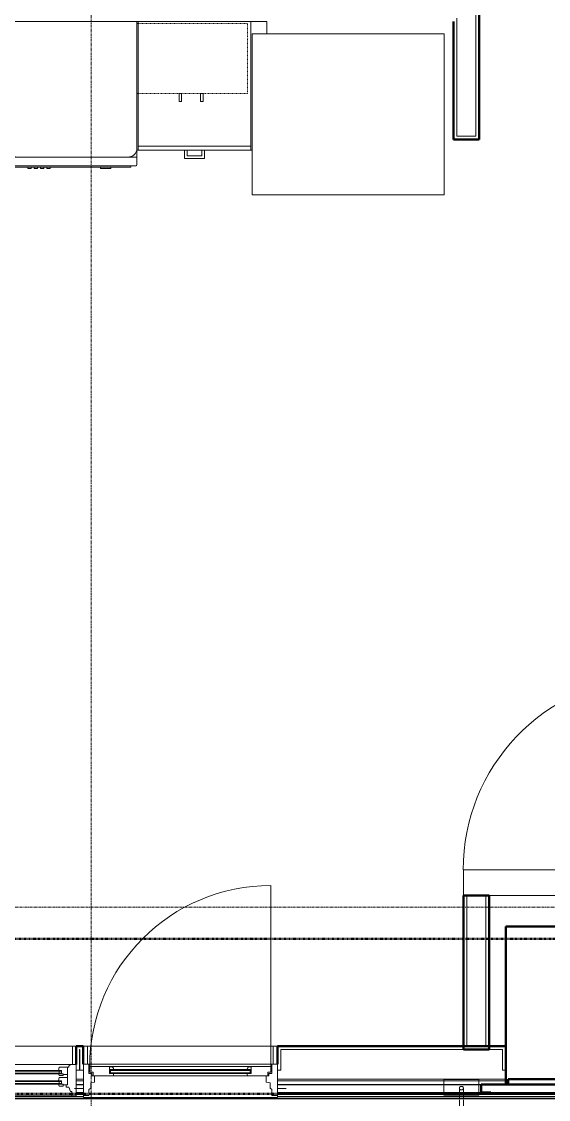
# Model space of a CAD drawing. Header units: inches. Extents: x -4235 to -464, y 9767 to 12347.
# Drawn here: x -2840.3 to -2742.2, y 11246.4 to 11447.2 of the extents above; entities that cross this region are included whole.
import ezdxf

# ---------------------------------------------------------------- set-up
doc = ezdxf.new("R2010")
doc.units = ezdxf.units.IN
doc.header["$MEASUREMENT"] = 0
for name, pattern in [('Dash', [0.25, 0.125, -0.125]), ('Dash 1_16_', [0.125, 0.0625, -0.0625]), ('Grid Line 1_2_', [0.875, 0.5, -0.125, 0.125, -0.125])]:
    doc.linetypes.add(name, pattern=pattern)
for name, color, linetype, lineweight in [('0-1', 7, 'Continuous', 5), ('0-2', 10, 'Continuous', 9), ('A-DOOR-1', 10, 'Continuous', 9), ('A-DOOR-2', 50, 'Continuous', 20), ('A-DOOR-5', 31, 'Continuous', 9), ('A-DOOR-6', 31, 'Continuous', 20), ('A-DOOR-FRAM', 31, 'Continuous', 9), ('A-DOOR-FRAM-3', 31, 'Continuous', 20), ('A-DOOR-GLAZ', 31, 'Continuous', 9), ('A-GENM', 5, 'Continuous', 9), ('A-GENM-4', 5, 'Continuous', 50), ('A-GLAZ-1', 151, 'Continuous', 9), ('A-GLAZ-2', 151, 'Continuous', 20), ('A-GLAZ-3', 151, 'Continuous', 50), ('A-WALL', 113, 'Continuous', 13), ('A-WALL-1', 7, 'Continuous', 50), ('A-WALL-2', 250, 'Continuous', 13), ('A-WALL-3', 10, 'Continuous', 9), ('A-WALL-4', 254, 'Continuous', 9), ('A-WALL-5', 113, 'Continuous', 9), ('A-WALL-6', 113, 'Continuous', 50), ('C-PROP-LINE-1', 91, 'Dash 1_16_', 50), ('Q-CASE-1', 254, 'Continuous', 9), ('Q-CASE-2', 10, 'Continuous', 9), ('Q-CASE-3', 254, 'Dash', 9), ('Q-CASE-4', 10, 'Dash', 9), ('Q-SPCQ-1', 10, 'Continuous', 9), ('S-GRID-1', 1, 'Grid Line 1_2_', 9)]:
    doc.layers.add(name, color=color, linetype=linetype, lineweight=lineweight)

# ---------------------------------------------------------------- blocks, each defined once
blk = doc.blocks.new('SWING - SINGLE - FLUSH - 36_ x 80_ - OFFSET PIVOT DOOR AT MAGIC PAK AND WASHER_DRYER-3199414-BACKGROUND - RCP - 3RD FLOOR')
at = {"layer": 'A-DOOR-1'}
blk.add_arc((18, 2.37), 36.07, 93.1789, 180, dxfattribs=at)
at = {"layer": 'A-DOOR-2'}
for p, q in [((16, 2.37), (16, 38.39)), ((18, 38.39), (16, 38.39)), ((18, 2.37), (18, 38.39)), ((18, 2.37), (16, 2.37))]:
    blk.add_line(p, q, dxfattribs=at)
blk = doc.blocks.new('Refrigerator_-_Side-by-Side_6047 - 36_ X 30_-345559-BACKGROUND - RCP - 3RD FLOOR')
at = {"layer": 'Q-SPCQ-1'}
for p, q in [((17.87, 14.42), (-17.88, 14.42)), ((-17.88, 14.42), (-17.88, -15.58)), ((17.87, -15.58), (17.87, 14.42)), ((-17.88, -15.58), (17.87, -15.58))]:
    blk.add_line(p, q, dxfattribs=at)
blk = doc.blocks.new('Dishwasher_15404 - 34_ counter-V65-BACKGROUND - RCP - 3RD FLOOR')
at = {"layer": 'Q-SPCQ-1'}
for p, q in [((0, -24), (0, 0)), ((0, 0), (23.68, 0)), ((23.68, 0), (25.25, 0)), ((25.25, 0), (26.68, 0)), ((25.25, 0), (25.25, -1.57)), ((25.25, -1.57), (25.25, -22.43)), ((26.87, -0.2), (26.87, -23.8)), ((27.12, -1.09), (26.87, -1.09)), ((27.12, -2.61), (27.12, -1.09)), ((27.12, -3.81), (27.12, -2.61)), ((27.12, -20.19), (27.12, -3.81)), ((27.37, -4.82), (27.12, -4.82)), ((27.37, -5.81), (27.37, -4.82)), ((27.37, -6.79), (27.37, -5.81)), ((27.12, -6.79), (27.37, -6.79)), ((27.37, -16.15), (27.12, -16.15)), ((27.37, -16.74), (27.12, -16.74)), ((27.37, -17.33), (27.12, -17.33)), ((27.37, -17.92), (27.12, -17.92)), ((27.37, -16.74), (27.37, -16.15)), ((27.37, -17.92), (27.37, -17.33)), ((27.37, -18.51), (27.12, -18.51)), ((27.37, -19.1), (27.12, -19.1)), ((27.37, -19.69), (27.12, -19.69)), ((27.37, -19.1), (27.37, -18.51)), ((27.37, -20.28), (27.37, -19.69)), ((27.12, -21.39), (27.12, -20.19)), ((27.37, -20.28), (27.12, -20.28)), ((27.12, -22.91), (27.12, -21.39)), ((23.68, -24), (0, -24)), ((25.25, -24), (23.68, -24)), ((25.25, -22.43), (25.25, -24)), ((26.68, -24), (25.25, -24)), ((27.12, -22.91), (26.87, -22.91))]:
    blk.add_line(p, q, dxfattribs=at)
for centre, radius, start, end in [((26.68, -0.2), 0.197, 15, 90), ((26.68, -0.2), 0.197, 0, 90), ((23.68, -1.57), 1.57, 0, 90), ((23.68, -1.57), 1.57, 32.077, 42.3359), ((23.68, -1.57), 1.57, 17.8182, 27.5266), ((23.68, -1.57), 1.57, 0, 13.6425), ((23.68, -22.43), 1.57, 270, 0), ((23.68, -22.43), 1.57, 317.6641, 327.923), ((23.68, -22.43), 1.57, 332.4734, 342.1818), ((23.68, -22.43), 1.57, 347.4108, 0), ((26.68, -23.8), 0.197, 270, 0)]:
    blk.add_arc(centre, radius, start, end, dxfattribs=at)
blk = doc.blocks.new('Base Cabinet 3 Drawer 230 - Base Cabinet 3 Drawer 230 21_-2578998-BACKGROUND - RCP - 3RD FLOOR')
at = {"layer": 'Q-CASE-2'}
for p, q in [((-1.14, 24), (-1.14, 25.5)), ((-1.14, 25.5), (2.61, 25.5)), ((2.11, 25), (-0.64, 25)), ((-0.64, 24), (-0.64, 25)), ((2.11, 24), (2.11, 25)), ((2.61, 25.5), (2.61, 24)), ((-9.76, 24), (11.24, 24)), ((-9.76, 23.25), (-9.76, 24)), ((11.24, 23.25), (-9.76, 23.25)), ((-9.76, 23.25), (-9.76, 0)), ((-1.14, 24), (-0.64, 24)), ((2.61, 24), (2.11, 24)), ((11.24, 24), (11.24, 23.25)), ((11.24, 0), (11.24, 23.25)), ((-9.76, 0), (11.24, 0))]:
    blk.add_line(p, q, dxfattribs=at)
blk = doc.blocks.new('300 Series Wall Hung Cabinet_302 - 21_ X 24_-2838280-BACKGROUND - RCP - 3RD FLOOR')
at = {"layer": 'Q-CASE-1'}
for p, q in [((-1.76, -13.19), (-2.25, -13.19)), ((-2.25, -13.19), (-2.25, -14.69)), ((-1.76, -14.69), (-1.76, -13.19)), ((2.24, -13.19), (1.75, -13.19)), ((1.75, -13.19), (1.75, -14.69)), ((2.24, -14.69), (2.24, -13.19)), ((-2.25, -14.69), (-1.76, -14.69)), ((1.75, -14.69), (2.24, -14.69))]:
    blk.add_line(p, q, dxfattribs=at)
at = {"layer": 'Q-CASE-3'}
for p, q in [((10.5, -13.19), (10.5, -0.23)), ((-10.1, -13.19), (10.5, -13.19))]:
    blk.add_line(p, q, dxfattribs=at)
at = {"layer": 'Q-CASE-4'}
blk.add_line((10.5, -0.19), (-10.1, -0.19), dxfattribs=at)
blk = doc.blocks.new('CTR - 1st Phase - Unit Layouts_rvt-1-BACKGROUND - RCP - 3RD FLOOR')
at = {"layer": 'A-WALL-1'}
for p, q in [((-2755.1, 11530.74), (-2755.1, 11425.23)), ((-2759.85, 11425.23), (-2759.85, 11447.24)), ((-2759.22, 11425.23), (-2759.85, 11425.23)), ((-2755.72, 11425.23), (-2759.22, 11425.23)), ((-2755.1, 11425.23), (-2755.72, 11425.23)), ((-2758, 11255.64), (-2758, 11284.39)), ((-2758, 11284.39), (-2753.25, 11284.39)), ((-2753.25, 11284.39), (-2753.25, 11255.64)), ((-2757.37, 11255.64), (-2758, 11255.64)), ((-2753.87, 11255.64), (-2757.37, 11255.64)), ((-2753.25, 11255.64), (-2753.87, 11255.64))]:
    blk.add_line(p, q, dxfattribs=at)
at = {"layer": 'A-WALL-2'}
for p, q in [((-2755.72, 11425.85), (-2755.72, 11530.74)), ((-2759.22, 11425.85), (-2759.22, 11447.86)), ((-2755.72, 11425.85), (-2759.22, 11425.85)), ((-2757.37, 11256.27), (-2757.37, 11284.39)), ((-2753.87, 11256.27), (-2753.87, 11284.39)), ((-2753.87, 11256.27), (-2757.37, 11256.27))]:
    blk.add_line(p, q, dxfattribs=at)
at = {"layer": 'A-WALL-3'}
for p, q in [((-2758, 11289.14), (-2753.25, 11289.14)), ((-2758, 11289.14), (-2758, 11284.39)), ((-2722, 11289.14), (-2753.25, 11289.14)), ((-2753.25, 11284.39), (-2722, 11284.39))]:
    blk.add_line(p, q, dxfattribs=at)
at = {"layer": 'A-WALL-4'}
blk.add_line((-2758, 11284.39), (-2753.25, 11284.39), dxfattribs=at)
at = {"layer": 'A-WALL-5'}
for p, q in [((-2794.6, 11447.24), (-2818.82, 11447.24)), ((-2818.82, 11447.24), (-2794.6, 11447.24)), ((-2794.6, 11444.93), (-2794.6, 11447.24)), ((-2794.6, 11447.24), (-2794.6, 11444.93)), ((-2818.82, 11423.24), (-2809.95, 11423.24)), ((-2809.95, 11423.24), (-2818.82, 11423.24)), ((-2809.95, 11423.24), (-2809.45, 11423.24)), ((-2809.45, 11423.24), (-2806.7, 11423.24)), ((-2806.7, 11423.24), (-2809.45, 11423.24)), ((-2806.7, 11423.24), (-2806.2, 11423.24)), ((-2806.2, 11423.24), (-2797.32, 11423.24)), ((-2797.32, 11423.24), (-2806.2, 11423.24))]:
    blk.add_line(p, q, dxfattribs=at)
at = {"layer": '0-2'}
for name, p, rotation in [('Dishwasher_15404 - 34_ counter-V65-BACKGROUND - RCP - 3RD FLOOR', (-2818.82, 11447.24), 269.9999999999326), ('Base Cabinet 3 Drawer 230 - Base Cabinet 3 Drawer 230 21_-2578998-BACKGROUND - RCP - 3RD FLOOR', (-2807.34, 11447.24), 180)]:
    blk.add_blockref(name, p, dxfattribs=dict(at, rotation=rotation))
for name, p in [('300 Series Wall Hung Cabinet_302 - 21_ X 24_-2838280-BACKGROUND - RCP - 3RD FLOOR', (-2808.72, 11447.05)), ('Refrigerator_-_Side-by-Side_6047 - 36_ X 30_-345559-BACKGROUND - RCP - 3RD FLOOR', (-2779.45, 11430.5)), ('SWING - SINGLE - FLUSH - 36_ x 80_ - OFFSET PIVOT DOOR AT MAGIC PAK AND WASHER_DRYER-3199414-BACKGROUND - RCP - 3RD FLOOR', (-2740, 11286.76))]:
    blk.add_blockref(name, p, dxfattribs=at)
blk = doc.blocks.new('Basic Wall _ EXT - FIBER CEMENT - LARGE - ___-2162457-BACKGROUND - RCP - 3RD FLOOR')
at = {"layer": 'A-WALL-5'}
for p, q in [((-2828.79, 11249.14), (-2830.11, 11249.14)), ((-2830.11, 11249.14), (-2828.79, 11249.14)), ((-2830.08, 11249.11), (-2828.79, 11249.11)), ((-2830.08, 11249.11), (-2828.79, 11249.11)), ((-2754.69, 11249.14), (-2792.66, 11249.14)), ((-2792.66, 11249.14), (-2754.69, 11249.14)), ((-2792.66, 11249.11), (-2754.69, 11249.11)), ((-2792.66, 11249.11), (-2754.69, 11249.11)), ((-2750.12, 11249.14), (-2754.69, 11249.14)), ((-2754.69, 11249.14), (-2750.12, 11249.14)), ((-2754.69, 11249.11), (-2674.76, 11249.11)), ((-2754.69, 11249.11), (-2674.76, 11249.11)), ((-2750.12, 11249.14), (-2749.69, 11249.14)), ((-2749.69, 11249.14), (-2729.47, 11249.14)), ((-3400.56, 11246.52), (-2067.06, 11246.52)), ((-3400.55, 11246.51), (-2067.05, 11246.51)), ((-3400.55, 11246.51), (-2067.05, 11246.51)), ((-3400.53, 11246.5), (-2067.03, 11246.5)), ((-3400.52, 11246.48), (-2067.02, 11246.48)), ((-3400.52, 11246.48), (-2067.02, 11246.48))]:
    blk.add_line(p, q, dxfattribs=at)
blk = doc.blocks.new('Basic Wall _ EXT - FIBER CEMENT - SMALL - ___-2145931-BACKGROUND - RCP - 3RD FLOOR')
at = {"layer": 'A-WALL-5'}
for p, q in [((-2830.11, 11249.81), (-2828.79, 11249.81)), ((-2830.11, 11249.81), (-2828.79, 11249.81)), ((-2792.66, 11249.81), (-2761.65, 11249.81)), ((-2792.66, 11249.81), (-2761.65, 11249.81)), ((-2761.64, 11249.81), (-2761.54, 11249.81)), ((-2761.64, 11249.81), (-2761.54, 11249.81)), ((-2761.51, 11249.81), (-2755.29, 11249.81)), ((-2761.51, 11249.81), (-2755.29, 11249.81)), ((-2755.26, 11249.81), (-2755.16, 11249.81)), ((-2755.26, 11249.81), (-2755.16, 11249.81)), ((-2755.15, 11249.81), (-2750.12, 11249.81)), ((-2755.15, 11249.81), (-2750.12, 11249.81)), ((-2830.11, 11247.39), (-2828.79, 11247.39)), ((-2830.11, 11247.39), (-2828.79, 11247.39)), ((-2830.11, 11247.31), (-2828.79, 11247.31)), ((-2792.66, 11247.39), (-2761.65, 11247.39)), ((-2792.66, 11247.39), (-2761.65, 11247.39)), ((-2792.66, 11247.31), (-2761.65, 11247.31)), ((-2761.65, 11247.39), (-2761.54, 11247.39)), ((-2761.65, 11247.39), (-2761.54, 11247.39)), ((-2761.65, 11247.31), (-2761.54, 11247.31)), ((-2761.54, 11247.39), (-2761.24, 11247.39)), ((-2761.54, 11247.39), (-2761.24, 11247.39)), ((-2761.54, 11247.31), (-2761.23, 11247.31)), ((-2761.18, 11247.31), (-2760.69, 11247.31)), ((-2761.17, 11247.39), (-2758.77, 11247.39)), ((-2761.17, 11247.39), (-2758.77, 11247.39)), ((-2760.66, 11247.31), (-2760.02, 11247.31)), ((-2759.98, 11247.31), (-2758.77, 11247.31)), ((-2758.72, 11247.39), (-2758.66, 11247.39)), ((-2758.72, 11247.39), (-2758.66, 11247.39)), ((-2758.72, 11247.31), (-2758.66, 11247.31)), ((-2758.66, 11247.39), (-2758.59, 11247.39)), ((-2758.66, 11247.39), (-2758.59, 11247.39)), ((-2758.66, 11247.31), (-2758.59, 11247.31)), ((-2758.58, 11247.39), (-2758.49, 11247.39)), ((-2758.58, 11247.39), (-2758.49, 11247.39)), ((-2758.58, 11247.31), (-2758.49, 11247.31)), ((-2758.49, 11247.39), (-2758.4, 11247.39)), ((-2758.49, 11247.39), (-2758.4, 11247.39)), ((-2758.49, 11247.31), (-2758.4, 11247.31)), ((-2758.4, 11247.39), (-2758.33, 11247.39)), ((-2758.4, 11247.39), (-2758.33, 11247.39)), ((-2758.4, 11247.31), (-2758.3, 11247.31)), ((-2758.3, 11247.39), (-2758.21, 11247.39)), ((-2758.3, 11247.39), (-2758.21, 11247.39)), ((-2758.3, 11247.31), (-2758.21, 11247.31)), ((-2758.21, 11247.39), (-2758.13, 11247.39)), ((-2758.21, 11247.39), (-2758.13, 11247.39)), ((-2758.21, 11247.31), (-2758.13, 11247.31)), ((-2758.13, 11247.39), (-2758.07, 11247.39)), ((-2758.13, 11247.39), (-2758.07, 11247.39)), ((-2758.13, 11247.31), (-2758.07, 11247.31)), ((-2758.02, 11247.39), (-2757.5, 11247.39)), ((-2758.02, 11247.39), (-2757.5, 11247.39)), ((-2758.02, 11247.31), (-2757.56, 11247.31)), ((-2757.5, 11247.31), (-2756.77, 11247.31)), ((-2757.49, 11247.39), (-2756.1, 11247.39)), ((-2757.49, 11247.39), (-2756.1, 11247.39)), ((-2756.73, 11247.31), (-2756.1, 11247.31)), ((-2756.07, 11247.31), (-2755.58, 11247.31)), ((-2756.06, 11247.39), (-2755.58, 11247.39)), ((-2756.06, 11247.39), (-2755.58, 11247.39)), ((-2755.56, 11247.39), (-2755.26, 11247.39)), ((-2755.56, 11247.39), (-2755.26, 11247.39)), ((-2755.56, 11247.31), (-2755.26, 11247.31)), ((-2755.25, 11247.39), (-2755.15, 11247.39)), ((-2755.25, 11247.39), (-2755.15, 11247.39)), ((-2755.25, 11247.31), (-2755.15, 11247.31)), ((-2755.15, 11247.39), (-2637.74, 11247.39)), ((-2755.15, 11247.39), (-2637.74, 11247.39)), ((-2755.15, 11247.31), (-2637.74, 11247.31)), ((-2861.52, 11246.93), (-2828.79, 11246.93)), ((-2861.52, 11246.86), (-2828.79, 11246.86)), ((-2792.66, 11246.93), (-2758.77, 11246.93)), ((-2792.66, 11246.86), (-2758.77, 11246.86)), ((-2758.72, 11246.93), (-2758.66, 11246.93)), ((-2758.72, 11246.86), (-2758.66, 11246.86)), ((-2758.66, 11246.93), (-2758.59, 11246.93)), ((-2758.66, 11246.86), (-2758.59, 11246.86)), ((-2758.58, 11246.93), (-2758.5, 11246.93)), ((-2758.58, 11246.86), (-2758.5, 11246.86)), ((-2758.49, 11246.93), (-2758.4, 11246.93)), ((-2758.49, 11246.86), (-2758.4, 11246.86)), ((-2758.39, 11246.93), (-2758.3, 11246.93)), ((-2758.39, 11246.86), (-2758.3, 11246.86)), ((-2758.3, 11246.93), (-2758.21, 11246.93)), ((-2758.3, 11246.86), (-2758.21, 11246.86)), ((-2758.21, 11246.93), (-2758.13, 11246.93)), ((-2758.21, 11246.86), (-2758.13, 11246.86)), ((-2758.13, 11246.93), (-2758.07, 11246.93)), ((-2758.13, 11246.86), (-2758.07, 11246.86)), ((-2758.02, 11246.93), (-2324.85, 11246.93)), ((-2758.02, 11246.86), (-2324.85, 11246.86))]:
    blk.add_line(p, q, dxfattribs=at)
blk = doc.blocks.new('Perforated Panel at Magic-Pak - hvac panel - 3rd floor-2505074-BACKGROUND - RCP - 3RD FLOOR')
at = {"layer": 'A-GLAZ-3'}
for p, q in [((-19.01, -4.37), (-19.01, -4.44)), ((19.01, -4.37), (-19.01, -4.37)), ((-19.01, -4.44), (19.01, -4.44)), ((19.01, -4.44), (19.01, -4.37))]:
    blk.add_line(p, q, dxfattribs=at)
blk = doc.blocks.new('Door-Inswing-Andersen-400_Series-Single - 3_ 0-1_8_ x 6_ 7-1_2_ - 3rd floor-2895941-BACKGROUND - RCP - 3RD FLOOR')
at = {"layer": 'A-DOOR-5'}
blk.add_line((16.87, 0.66), (16.87, 34.41), dxfattribs=at)
blk.add_arc((16.87, 0.66), 33.75, 90, 180, dxfattribs=at)
at = {"layer": 'A-DOOR-6'}
for p, q in [((-16.87, -0.41), (-16.87, 0.66)), ((-16.87, 0.66), (-12.44, 0.66)), ((-13.19, 0.66), (-13.19, -0.66)), ((-13.19, 0.66), (-13.19, 0.59)), ((-13.19, 0.59), (-12.67, 0.59)), ((-12.44, 0.09), (-13.19, 0.09)), ((-12.67, 0.59), (-12.47, 0.34)), ((-12.47, 0.34), (-12.44, 0.16)), ((12.44, 0.66), (-12.44, 0.66)), ((-12.44, 0.16), (-12.44, 0.09)), ((16.87, 0.66), (12.44, 0.66)), ((12.47, 0.34), (12.44, 0.16)), ((12.44, 0.16), (12.44, 0.09)), ((12.44, 0.09), (13.19, 0.09)), ((12.67, 0.59), (12.47, 0.34)), ((13.19, 0.59), (12.67, 0.59)), ((13.19, 0.66), (13.19, -0.66)), ((13.19, 0.66), (13.19, 0.59)), ((16.87, -0.41), (16.87, 0.66)), ((-16.26, -0.42), (-16.87, -0.41)), ((-16.26, -1.06), (-16.26, -0.42)), ((-16.26, -1.06), (-12.44, -1.06)), ((-13.19, -0.66), (-12.44, -0.66)), ((-12.44, -0.75), (-12.47, -1.06)), ((-12.44, -0.66), (-12.44, -0.75)), ((12.44, -1.06), (-12.44, -1.06)), ((12.44, -0.66), (12.44, -0.75)), ((13.19, -0.66), (12.44, -0.66)), ((12.44, -0.75), (12.47, -1.06)), ((16.26, -1.06), (12.44, -1.06)), ((16.26, -0.42), (16.87, -0.41)), ((16.26, -1.06), (16.26, -0.42))]:
    blk.add_line(p, q, dxfattribs=at)
at = {"layer": 'A-DOOR-FRAM'}
for p, q in [((-17.94, 4.44), (-17.31, 4.44)), ((-17.94, 1.12), (-17.94, 4.44)), ((-17.31, 4.44), (-17.31, 1.12)), ((17.31, 4.44), (17.94, 4.44)), ((17.31, 1.12), (17.31, 4.44)), ((17.94, 4.44), (17.94, 1.12)), ((-17.31, 1.12), (-17.94, 1.12)), ((17.94, 1.12), (17.31, 1.12))]:
    blk.add_line(p, q, dxfattribs=at)
at = {"layer": 'A-DOOR-FRAM-3'}
for p, q in [((-18.06, -4.75), (-18.06, 1.12)), ((-18.06, 1.12), (-17.03, 1.12)), ((-17.69, 1.12), (-18.06, 1.12)), ((-18.06, 1.12), (18.06, 1.12)), ((-18.06, -5.09), (-18.06, 1.12)), ((-17.03, 1.12), (-17.03, -0.66)), ((17.03, 1.12), (17.03, -0.66)), ((18.06, 1.12), (17.03, 1.12)), ((18.06, -4.75), (18.06, 1.12)), ((18.06, 1.12), (18.06, -5.09)), ((-17.03, -0.66), (-16.45, -0.66)), ((-16.45, -0.66), (-16.45, -1.09)), ((-16.45, -1.09), (-16, -1.09)), ((-16, -1.09), (-16, -2.23)), ((16.45, -1.09), (16, -1.09)), ((16, -1.09), (16, -2.23)), ((16.45, -0.66), (16.45, -1.09)), ((17.03, -0.66), (16.45, -0.66)), ((-19.69, -3.44), (-18.06, -3.44)), ((-16.69, -3.39), (-17.03, -3.63)), ((-17.03, -3.63), (-17.03, -4.75)), ((-16, -2.23), (-16.69, -2.39)), ((-16.69, -2.39), (-16.69, -3.39)), ((16, -2.23), (16.69, -2.39)), ((16.69, -2.39), (16.69, -3.39)), ((16.69, -3.39), (17.03, -3.63)), ((17.03, -3.63), (17.03, -4.75)), ((19.69, -3.44), (18.06, -3.44)), ((-18.06, -4.75), (-17.03, -4.75)), ((18.06, -5.09), (-18.06, -5.09)), ((18.06, -4.75), (17.03, -4.75))]:
    blk.add_line(p, q, dxfattribs=at)
at = {"layer": 'A-DOOR-GLAZ'}
for p, q in [((12.44, 0.09), (-12.44, 0.09)), ((-13.19, -0.06), (-12.44, -0.06)), ((-12.44, -0.5), (-13.19, -0.5)), ((-12.98, -0.5), (-12.98, -0.06)), ((12.44, -0.06), (-12.44, -0.06)), ((12.44, -0.5), (-12.44, -0.5)), ((12.44, -0.66), (-12.44, -0.66)), ((13.19, -0.06), (12.44, -0.06)), ((12.44, -0.5), (13.19, -0.5)), ((12.98, -0.5), (12.98, -0.06))]:
    blk.add_line(p, q, dxfattribs=at)
blk = doc.blocks.new('Window-Double_Hung-Andersen-400_Series-Tilt_Wash - DOUBLE HUNG - COTTAGE - 3RD FLOOR-V113-BACKGROUND - RCP - 3RD FLOOR')
at = {"layer": 'A-GLAZ-1'}
for p, q in [((-16.29, 2.5), (-15.7, 2.5)), ((-16.29, 2.12), (-15.7, 2.12)), ((-15.82, 2.5), (-15.82, 2.12)), ((-15.7, 2.63), (15.7, 2.63)), ((-15.7, 2.5), (15.7, 2.5)), ((-15.7, 2.12), (15.7, 2.12)), ((16.29, 2.5), (15.7, 2.5)), ((16.29, 2.12), (15.7, 2.12)), ((15.82, 2.5), (15.82, 2.12)), ((-16.29, 0.56), (-15.7, 0.56)), ((-16.29, 0.19), (-15.7, 0.19)), ((-15.82, 0.56), (-15.82, 0.19)), ((-15.7, 2), (15.7, 2)), ((-15.7, 0.69), (15.7, 0.69)), ((-15.7, 0.56), (15.7, 0.56)), ((-15.7, 0.19), (15.7, 0.19)), ((-15.7, 0.06), (15.7, 0.06)), ((16.29, 0.56), (15.7, 0.56)), ((16.29, 0.19), (15.7, 0.19)), ((15.82, 0.56), (15.82, 0.19)), ((18.95, -1.06), (-18.95, -1.06)), ((-18.95, -1.06), (-18.95, -4.44)), ((-18.32, -1.06), (-18.32, -4.44)), ((18.32, -1.06), (18.32, -4.44)), ((18.95, -4.44), (18.95, -1.06)), ((-19.01, -2.44), (-19.01, -3.94)), ((-19.01, -2.44), (-18.95, -2.44)), ((-19.01, -3.94), (-18.95, -3.94)), ((18.95, -2.44), (19.01, -2.44)), ((18.95, -3.94), (19.01, -3.94)), ((19.01, -3.94), (19.01, -2.44)), ((-18.95, -4.44), (18.95, -4.44))]:
    blk.add_line(p, q, dxfattribs=at)
at = {"layer": 'A-GLAZ-2'}
for p, q in [((19.01, 4.81), (-19.01, 4.81)), ((-19.01, 4.81), (-19.01, -1.06)), ((-18.2, 4.81), (-18.2, 4)), ((18.2, 4.81), (18.2, 4)), ((19.01, -1.06), (19.01, 4.81)), ((-19.01, 3.44), (-20.34, 3.44)), ((-18.2, 4), (-17.92, 4)), ((-17.92, 4), (-17.61, 3.19)), ((-17.61, 3.19), (-17.14, 3.19)), ((-17.42, 2.75), (-16.57, 2.75)), ((-17.42, 2.75), (-17.42, -0.56)), ((-17.14, 3.19), (-17.14, 2.75)), ((-15.86, 2.97), (-16.57, 2.97)), ((-16.57, 2.63), (-16.57, 2.97)), ((-15.7, 2.63), (-16.57, 2.63)), ((-16.29, 2.63), (-16.29, 2)), ((-15.86, 2.97), (-15.7, 2.63)), ((15.86, 2.97), (15.7, 2.63)), ((15.7, 2.63), (16.57, 2.63)), ((15.86, 2.97), (16.57, 2.97)), ((16.29, 2.63), (16.29, 2)), ((16.57, 2.63), (16.57, 2.97)), ((17.42, 2.75), (16.57, 2.75)), ((17.14, 3.19), (17.14, 2.75)), ((17.61, 3.19), (17.14, 3.19)), ((17.42, 2.75), (17.42, -0.56)), ((17.92, 4), (17.61, 3.19)), ((18.2, 4), (17.92, 4)), ((19.01, 3.44), (20.51, 3.44)), ((-17.42, 1.37), (-15.86, 1.37)), ((-17.42, 0.81), (-16.57, 0.81)), ((-15.86, 1.03), (-16.57, 1.03)), ((-16.57, 0.69), (-16.57, 1.03)), ((-15.7, 0.69), (-16.57, 0.69)), ((-15.7, 2), (-16.29, 2)), ((-16.29, 0.69), (-16.29, 0.06)), ((-15.7, 0.06), (-16.29, 0.06)), ((-15.86, 1.37), (-15.7, 2)), ((-15.86, 1.03), (-15.7, 0.69)), ((-15.86, -0.56), (-15.7, 0.06)), ((15.7, 2), (16.29, 2)), ((15.86, 1.37), (15.7, 2)), ((15.86, 1.03), (15.7, 0.69)), ((15.7, 0.69), (16.57, 0.69)), ((15.7, 0.06), (16.29, 0.06)), ((15.86, -0.56), (15.7, 0.06)), ((17.42, 1.37), (15.86, 1.37)), ((15.86, 1.03), (16.57, 1.03)), ((16.29, 0.69), (16.29, 0.06)), ((16.57, 0.69), (16.57, 1.03)), ((17.42, 0.81), (16.57, 0.81)), ((-19.01, -1.06), (19.01, -1.06)), ((-17.67, -0.78), (-18, -1.06)), ((-17.67, -0.78), (-17.67, -0.56)), ((-17.67, -0.56), (-15.86, -0.56)), ((17.67, -0.56), (15.86, -0.56)), ((17.67, -0.78), (17.67, -0.56)), ((17.67, -0.78), (18, -1.06))]:
    blk.add_line(p, q, dxfattribs=at)
blk = doc.blocks.new('V-Series_EWC4_SPVU_RFA_2015 - 2ND AND 3RD FLOOR-2226480-BACKGROUND - RCP - 3RD FLOOR')
at = {"layer": 'A-GENM-4'}
for p, q in [((-3858.97, 11736.15), (-3858.97, 11736.59)), ((-3858.97, 11736.59), (-3829.54, 11736.59)), ((-3858.97, 11735.65), (-3858.97, 11736.15)), ((-3858.97, 11736.15), (-3857.97, 11736.15)), ((-3857.97, 11736.15), (-3858.97, 11736.15)), ((-3858.97, 11709.65), (-3858.97, 11735.65)), ((-3857.97, 11736.15), (-3857.97, 11735.65)), ((-3857.97, 11709.15), (-3857.97, 11736.15)), ((-3857.97, 11735.65), (-3857.97, 11709.65)), ((-3829.54, 11736.59), (-3829.54, 11708.71)), ((-3858.97, 11709.15), (-3858.97, 11709.65)), ((-3857.97, 11709.65), (-3857.97, 11709.15)), ((-3857.97, 11709.15), (-3858.97, 11709.15)), ((-3858.97, 11708.71), (-3858.97, 11709.15)), ((-3858.97, 11709.15), (-3857.97, 11709.15)), ((-3829.54, 11708.71), (-3858.97, 11708.71))]:
    blk.add_line(p, q, dxfattribs=at)
blk = doc.blocks.new('Walls 92 - Walls 1-2572998-BACKGROUND - RCP - 3RD FLOOR')
at = {"layer": 'A-WALL-5'}
for p, q in [((-2761.65, 11249.14), (-2761.65, 11250.08)), ((-2761.65, 11250.08), (-2761.54, 11250.08)), ((-2761.54, 11250.08), (-2761.65, 11250.08)), ((-2761.54, 11250.08), (-2761.21, 11250.08)), ((-2761.21, 11250.08), (-2761.54, 11250.08)), ((-2761.21, 11250.08), (-2760.69, 11250.08)), ((-2760.69, 11250.08), (-2761.21, 11250.08)), ((-2760.69, 11250.08), (-2757.56, 11250.08)), ((-2760.02, 11250.08), (-2760.69, 11250.08)), ((-2759.24, 11250.08), (-2760.02, 11250.08)), ((-2758.4, 11250.08), (-2759.24, 11250.08)), ((-2755.15, 11250.08), (-2758.4, 11250.08)), ((-2757.56, 11250.08), (-2755.26, 11250.08)), ((-2755.26, 11250.08), (-2755.15, 11250.08)), ((-2755.15, 11250.08), (-2755.15, 11249.15)), ((-2761.65, 11247.67), (-2761.65, 11249.14)), ((-2761.65, 11247.39), (-2761.65, 11247.59)), ((-2761.65, 11247.15), (-2761.65, 11247.39)), ((-2758.77, 11247.66), (-2758.77, 11248.46)), ((-2758.77, 11247.39), (-2758.77, 11247.61)), ((-2758.77, 11247.15), (-2758.77, 11247.39)), ((-2758.02, 11248.46), (-2758.02, 11247.65)), ((-2758.02, 11247.62), (-2758.02, 11247.39)), ((-2758.02, 11247.39), (-2758.02, 11247.15)), ((-2755.15, 11249.12), (-2755.15, 11247.64)), ((-2755.15, 11247.64), (-2755.15, 11247.39)), ((-2755.15, 11247.39), (-2755.15, 11247.15)), ((-2761.65, 11247.15), (-2755.15, 11247.15)), ((-2761.54, 11247.15), (-2761.65, 11247.15)), ((-2761.21, 11247.15), (-2761.54, 11247.15)), ((-2760.69, 11247.15), (-2761.21, 11247.15)), ((-2758.77, 11247.15), (-2760.69, 11247.15)), ((-2758.77, 11246.52), (-2758.77, 11247.15)), ((-2758.77, 11246.37), (-2758.77, 11246.51)), ((-2758.77, 11203.04), (-2758.77, 11246.21)), ((-2758.67, 11247.15), (-2758.72, 11247.15)), ((-2758.59, 11247.15), (-2758.66, 11247.15)), ((-2758.5, 11247.15), (-2758.58, 11247.15)), ((-2758.4, 11247.15), (-2758.49, 11247.15)), ((-2758.3, 11247.15), (-2758.4, 11247.15)), ((-2758.21, 11247.15), (-2758.3, 11247.15)), ((-2758.13, 11247.15), (-2758.21, 11247.15)), ((-2758.07, 11247.15), (-2758.13, 11247.15)), ((-2758.02, 11247.15), (-2758.02, 11246.52)), ((-2756.1, 11247.15), (-2758.02, 11247.15)), ((-2758.02, 11246.51), (-2758.02, 11246.37)), ((-2758.02, 11246.21), (-2758.02, 11203.04)), ((-2755.26, 11247.15), (-2756.1, 11247.15)), ((-2755.15, 11247.15), (-2755.26, 11247.15))]:
    blk.add_line(p, q, dxfattribs=at)
for start_param, end_param in [(0, 3.141593), (3.141593, 3.403249), (3.404177, 3.664826), (3.666584, 3.926299), (3.928778, 4.187721), (4.190755, 4.449148), (4.45253, 4.710638), (4.71414, 4.972247), (4.97563, 5.234023), (5.237057, 5.496), (5.498479, 5.758194), (5.840308, 6.020601), (6.021529, 6.260917)]:
    blk.add_ellipse((-2758.4, 11248.46), major_axis=(0.375, 0), ratio=0.86769, start_param=start_param, end_param=end_param, dxfattribs=at)
at = {"layer": 'A-WALL-6', "flags": 128}
for points in [[(-2758.77, 11203.04), (-2758.76, 11203.14), (-2758.73, 11203.24), (-2758.68, 11203.32), (-2758.61, 11203.39), (-2758.53, 11203.44), (-2758.44, 11203.47), (-2758.35, 11203.47), (-2758.26, 11203.44), (-2758.18, 11203.39), (-2758.12, 11203.32), (-2758.06, 11203.24), (-2758.03, 11203.14), (-2758.02, 11203.04)], [(-2758.02, 11203.04), (-2758.03, 11202.93), (-2758.06, 11202.84), (-2758.12, 11202.75), (-2758.18, 11202.68), (-2758.26, 11202.63), (-2758.35, 11202.61), (-2758.44, 11202.61), (-2758.53, 11202.63), (-2758.61, 11202.68), (-2758.68, 11202.75), (-2758.73, 11202.84), (-2758.76, 11202.93), (-2758.77, 11203.04)]]:
    blk.add_lwpolyline(points, dxfattribs=at)
blk = doc.blocks.new('Family - ___-2835860-BACKGROUND - RCP - 3RD FLOOR')
at = {"layer": 'C-PROP-LINE-1'}
blk.add_line((-2067.92, 11247.39), (-3401.42, 11247.39), dxfattribs=at)
blk = doc.blocks.new('Family - ___-2835903-BACKGROUND - RCP - 3RD FLOOR')
at = {"layer": 'C-PROP-LINE-1'}
blk.add_line((-2096.82, 11276.29), (-3400.92, 11276.29), dxfattribs=at)
blk = doc.blocks.new('Family - ___-2835932-BACKGROUND - RCP - 3RD FLOOR')
at = {"layer": 'C-PROP-LINE-1'}
blk.add_line((-2067.92, 11247.39), (-3401.42, 11247.39), dxfattribs=at)

msp = doc.modelspace()

# ---------------------------------------------------------------- linework, layer by layer
at = {"layer": 'A-WALL'}
for p, q in [((-2829.49, 11251.83), (-2829.49, 11255.64)), ((-2829.49, 11255.64), (-2829.41, 11255.64)), ((-2829.41, 11255.64), (-2829.41, 11251.83)), ((-2792.04, 11251.83), (-2792.04, 11255.64)), ((-2792.04, 11255.64), (-2750.75, 11255.64)), ((-2750.75, 11255.64), (-2750.75, 11251.83)), ((-2829.49, 11251.83), (-2830.11, 11251.83)), ((-2828.79, 11251.83), (-2829.41, 11251.83)), ((-2792.04, 11251.83), (-2792.66, 11251.83)), ((-2750.12, 11251.83), (-2750.75, 11251.83)), ((-2828.79, 11250.14), (-2830.11, 11250.14)), ((-2750.12, 11250.14), (-2792.66, 11250.14)), ((-2828.79, 11249.14), (-2830.11, 11249.14)), ((-2828.79, 11247.64), (-2830.11, 11247.64)), ((-2754.69, 11249.14), (-2792.66, 11249.14)), ((-2754.69, 11247.64), (-2792.66, 11247.64))]:
    msp.add_line(p, q, dxfattribs=at)
at = {"layer": 'A-WALL-5'}
for p, q in [((-2830.17, 11256.26), (-2828.66, 11256.26)), ((-2793.41, 11256.26), (-2828.04, 11256.26)), ((-2792.66, 11256.26), (-2792.79, 11256.26)), ((-2752.94, 11247.64), (-2714.91, 11247.64)), ((-2750.12, 11249.14), (-2729.47, 11249.14))]:
    msp.add_line(p, q, dxfattribs=at)
at = {"layer": 'A-WALL-6'}
for p, q in [((-2830.11, 11256.26), (-2828.79, 11256.26)), ((-2830.11, 11252.89), (-2830.11, 11256.26)), ((-2828.79, 11256.26), (-2828.79, 11252.95)), ((-2792.66, 11256.26), (-2750.12, 11256.26)), ((-2792.66, 11252.95), (-2792.66, 11256.26)), ((-2750.12, 11256.26), (-2750.12, 11249.14)), ((-2828.79, 11247.39), (-2830.11, 11247.39)), ((-2752.94, 11247.39), (-2792.66, 11247.39)), ((-2750.12, 11249.14), (-2754.69, 11249.14)), ((-2754.69, 11249.14), (-2754.69, 11247.64)), ((-2754.69, 11247.64), (-2752.94, 11247.64)), ((-2752.94, 11247.64), (-2752.94, 11247.39))]:
    msp.add_line(p, q, dxfattribs=at)
at = {"layer": 'S-GRID-1'}
for p, q in [((-2827.32, 9836.18), (-2827.32, 12297.95)), ((-464.45, 11282.19), (-4185.7, 11282.19))]:
    msp.add_line(p, q, dxfattribs=at)

# ---------------------------------------------------------------- block references
at = {"layer": '0-1'}
msp.add_blockref('CTR - 1st Phase - Unit Layouts_rvt-1-BACKGROUND - RCP - 3RD FLOOR', (0, 0), dxfattribs=at)
at = {"layer": 'A-DOOR-5'}
msp.add_blockref('Door-Inswing-Andersen-400_Series-Single - 3_ 0-1_8_ x 6_ 7-1_2_ - 3rd floor-2895941-BACKGROUND - RCP - 3RD FLOOR', (-2810.72, 11251.83), dxfattribs=at)
at = {"layer": 'A-GENM', "rotation": 89.99999999999993}
msp.add_blockref('V-Series_EWC4_SPVU_RFA_2015 - 2ND AND 3RD FLOOR-2226480-BACKGROUND - RCP - 3RD FLOOR', (8986.47, 15108.11), dxfattribs=at)
at = {"layer": 'A-GLAZ-1', "rotation": 180}
msp.add_blockref('Window-Double_Hung-Andersen-400_Series-Tilt_Wash - DOUBLE HUNG - COTTAGE - 3RD FLOOR-V113-BACKGROUND - RCP - 3RD FLOOR', (-2849.12, 11251.83), dxfattribs=at)
at = {"layer": 'A-GLAZ-1'}
msp.add_blockref('Perforated Panel at Magic-Pak - hvac panel - 3rd floor-2505074-BACKGROUND - RCP - 3RD FLOOR', (-2733.92, 11251.83), dxfattribs=at)
at = {"layer": 'A-WALL-5'}
for name in ['Basic Wall _ EXT - FIBER CEMENT - SMALL - ___-2145931-BACKGROUND - RCP - 3RD FLOOR', 'Walls 92 - Walls 1-2572998-BACKGROUND - RCP - 3RD FLOOR', 'Basic Wall _ EXT - FIBER CEMENT - LARGE - ___-2162457-BACKGROUND - RCP - 3RD FLOOR']:
    msp.add_blockref(name, (0, 0), dxfattribs=at)
at = {"layer": 'C-PROP-LINE-1'}
for name in ['Family - ___-2835860-BACKGROUND - RCP - 3RD FLOOR', 'Family - ___-2835932-BACKGROUND - RCP - 3RD FLOOR', 'Family - ___-2835903-BACKGROUND - RCP - 3RD FLOOR']:
    msp.add_blockref(name, (0, 0), dxfattribs=at)

doc.saveas('drawing.dxf')
